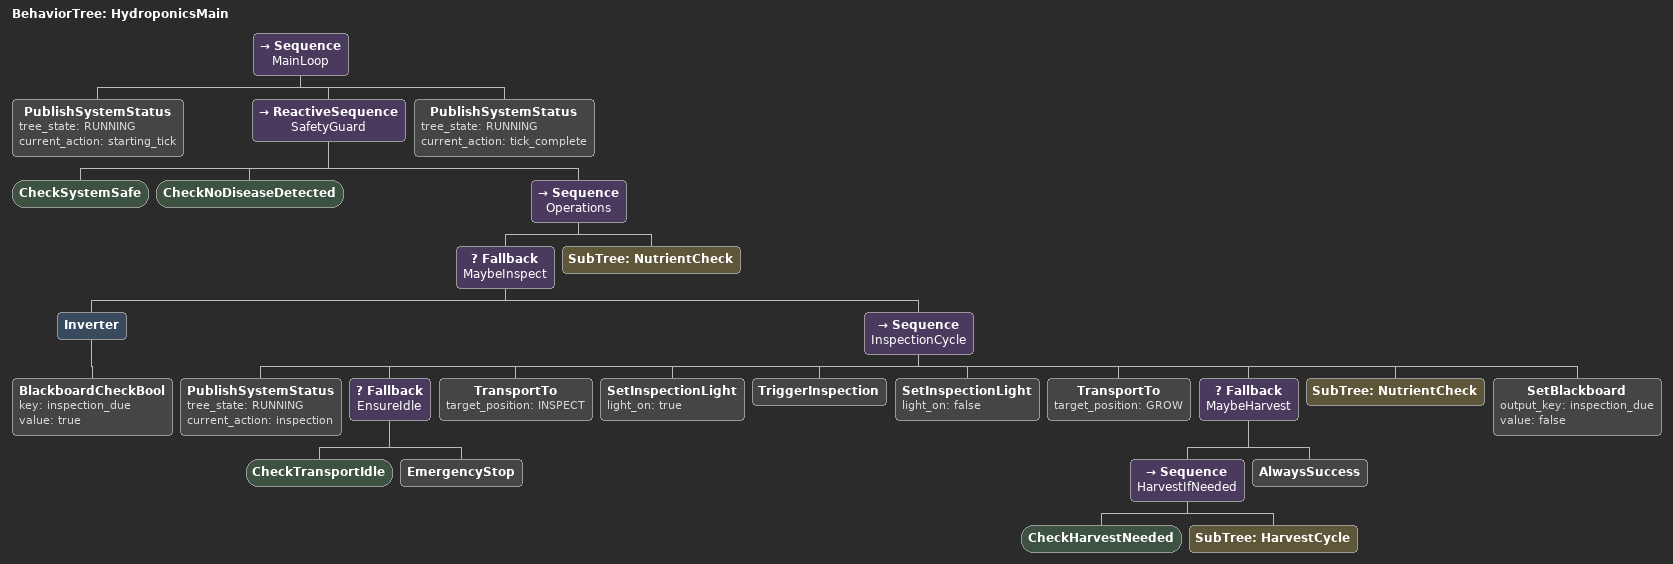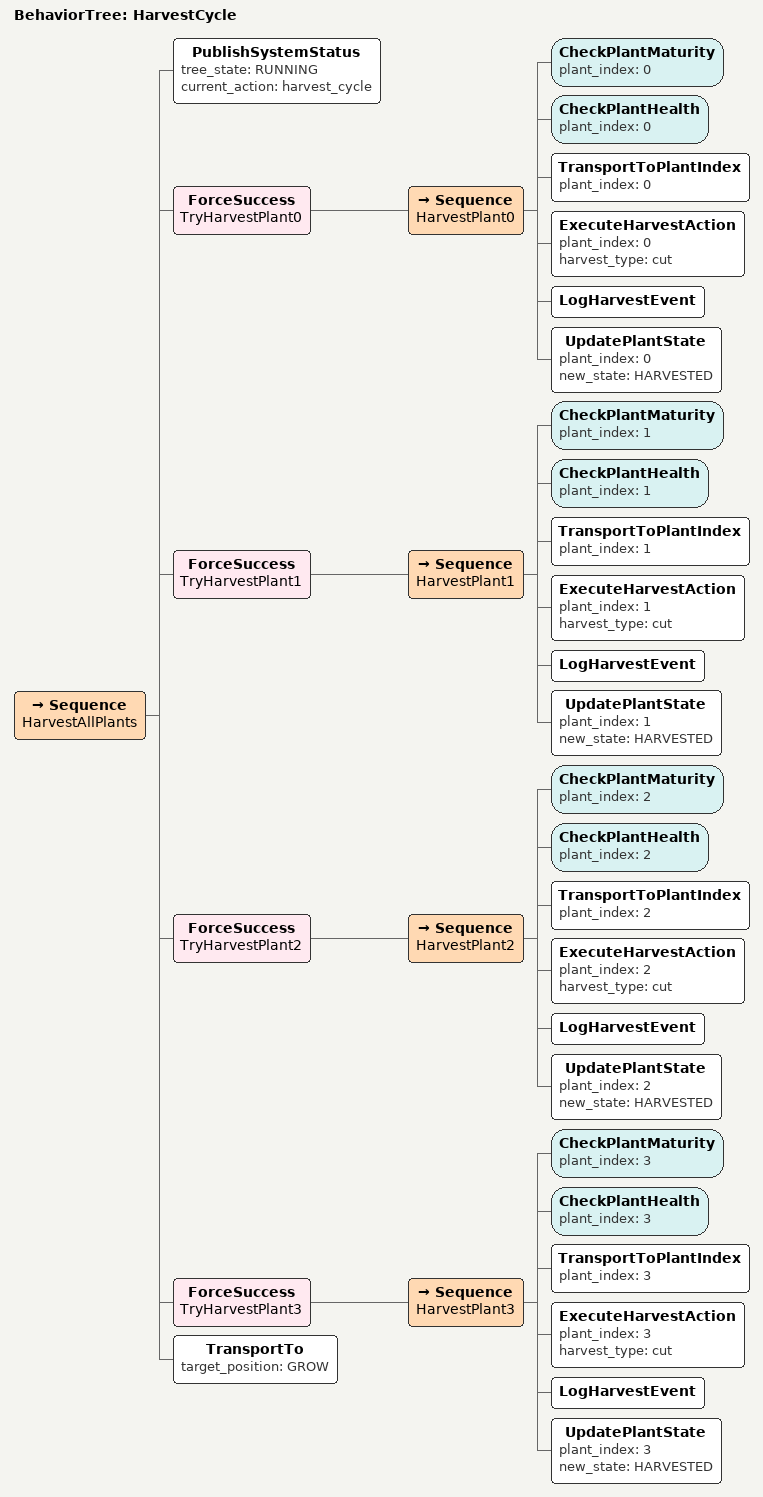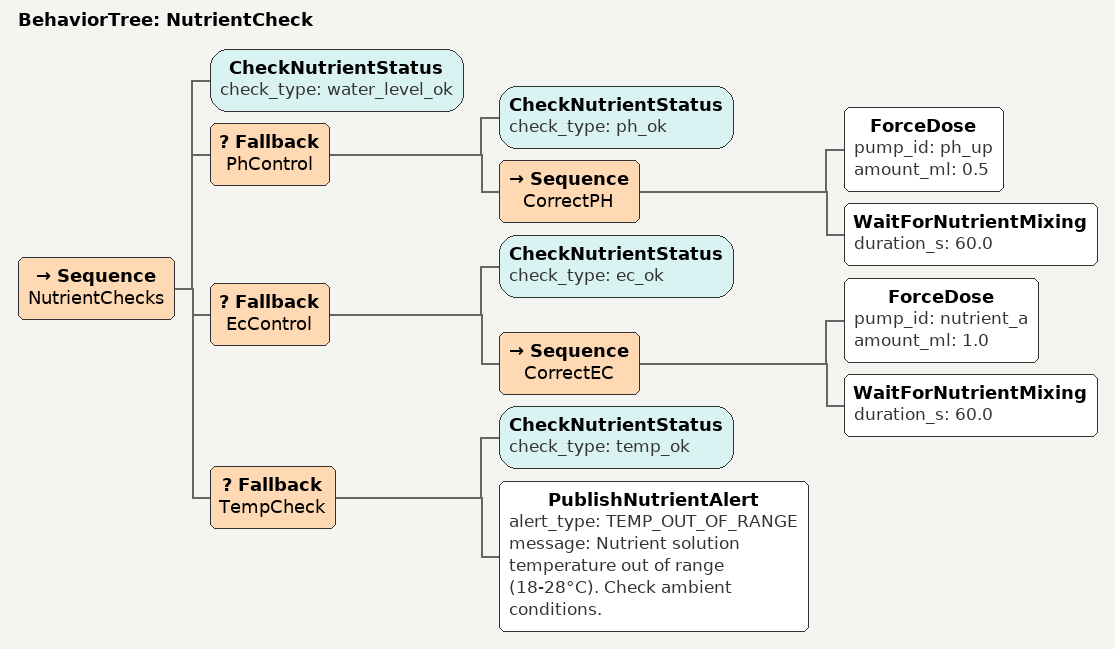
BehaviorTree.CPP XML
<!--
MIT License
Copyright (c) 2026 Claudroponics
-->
<?xml version="1.0" encoding="UTF-8"?>
<root BTCPP_format="4" main_tree_to_execute="HydroponicsMain">

  <!-- ================================================================
       MAIN TREE
       ================================================================ -->
  <BehaviorTree ID="HydroponicsMain">
    <Sequence name="MainLoop">

      <!-- Announce we are running -->
      <PublishSystemStatus tree_state="RUNNING" current_action="starting_tick"/>

      <!-- SAFETY GUARD — ReactiveSequence re-evaluates safety on every tick.
           Any FAILURE from the safety checks halts the rest of the tree. -->
      <ReactiveSequence name="SafetyGuard">
        <CheckSystemSafe/>
        <CheckNoDiseaseDetected/>

        <!-- MAIN OPERATIONS — only execute when safe -->
        <Sequence name="Operations">

          <!-- 1. INSPECTION CYCLE
               The bt_manager sets the blackboard key "inspection_due" to true
               every 48 h. We use a Fallback so the cycle is skipped when not due. -->
          <Fallback name="MaybeInspect">
            <!-- Skip inspection when not due (key absent or false) -->
            <Inverter>
              <BlackboardCheckBool key="inspection_due" value="true"/>
            </Inverter>
            <!-- Run full inspection sequence -->
            <Sequence name="InspectionCycle">
              <PublishSystemStatus tree_state="RUNNING" current_action="inspection"/>

              <!-- Ensure transport is idle before moving -->
              <Fallback name="EnsureIdle">
                <CheckTransportIdle/>
                <EmergencyStop/>
              </Fallback>

              <!-- Transport to inspection station -->
              <TransportTo target_position="INSPECT"/>

              <!-- Capture images under controlled lighting -->
              <SetInspectionLight light_on="true"/>
              <TriggerInspection/>
              <SetInspectionLight light_on="false"/>

              <!-- Return tray to grow channel -->
              <TransportTo target_position="GROW"/>

              <!-- Run harvest cycle if any plant is ready -->
              <Fallback name="MaybeHarvest">
                <Sequence name="HarvestIfNeeded">
                  <CheckHarvestNeeded/>
                  <SubTree ID="HarvestCycle"/>
                </Sequence>
                <AlwaysSuccess/>
              </Fallback>

              <!-- Always check nutrients after tray returns -->
              <SubTree ID="NutrientCheck"/>

              <!-- Clear the inspection_due flag -->
              <SetBlackboard output_key="inspection_due" value="false"/>
            </Sequence>
          </Fallback>

          <!-- 2. CONTINUOUS NUTRIENT MONITORING (runs every tick) -->
          <SubTree ID="NutrientCheck"/>

        </Sequence>
      </ReactiveSequence>

      <PublishSystemStatus tree_state="RUNNING" current_action="tick_complete"/>

    </Sequence>
  </BehaviorTree>

  <BehaviorTree ID="HarvestCycle">
    <Sequence name="HarvestAllPlants">
      <PublishSystemStatus tree_state="RUNNING" current_action="harvest_cycle"/>

      <!-- Plant 0 -->
      <ForceSuccess name="TryHarvestPlant0">
        <Sequence name="HarvestPlant0">
          <CheckPlantMaturity plant_index="0"/>
          <CheckPlantHealth   plant_index="0"/>
          <TransportToPlantIndex plant_index="0"/>
          <ExecuteHarvestAction  plant_index="0" harvest_type="cut"/>
          <LogHarvestEvent/>
          <UpdatePlantState plant_index="0" new_state="HARVESTED"/>
        </Sequence>
      </ForceSuccess>

      <!-- Plant 1 -->
      <ForceSuccess name="TryHarvestPlant1">
        <Sequence name="HarvestPlant1">
          <CheckPlantMaturity plant_index="1"/>
          <CheckPlantHealth   plant_index="1"/>
          <TransportToPlantIndex plant_index="1"/>
          <ExecuteHarvestAction  plant_index="1" harvest_type="cut"/>
          <LogHarvestEvent/>
          <UpdatePlantState plant_index="1" new_state="HARVESTED"/>
        </Sequence>
      </ForceSuccess>

      <!-- Plant 2 -->
      <ForceSuccess name="TryHarvestPlant2">
        <Sequence name="HarvestPlant2">
          <CheckPlantMaturity plant_index="2"/>
          <CheckPlantHealth   plant_index="2"/>
          <TransportToPlantIndex plant_index="2"/>
          <ExecuteHarvestAction  plant_index="2" harvest_type="cut"/>
          <LogHarvestEvent/>
          <UpdatePlantState plant_index="2" new_state="HARVESTED"/>
        </Sequence>
      </ForceSuccess>

      <!-- Plant 3 -->
      <ForceSuccess name="TryHarvestPlant3">
        <Sequence name="HarvestPlant3">
          <CheckPlantMaturity plant_index="3"/>
          <CheckPlantHealth   plant_index="3"/>
          <TransportToPlantIndex plant_index="3"/>
          <ExecuteHarvestAction  plant_index="3" harvest_type="cut"/>
          <LogHarvestEvent/>
          <UpdatePlantState plant_index="3" new_state="HARVESTED"/>
        </Sequence>
      </ForceSuccess>

      <!-- Return tray to grow channel after harvest session -->
      <TransportTo target_position="GROW"/>

    </Sequence>
  </BehaviorTree>

  <BehaviorTree ID="NutrientCheck">
    <Sequence name="NutrientChecks">

      <!-- Water level is a hard stop — no dosing without water -->
      <CheckNutrientStatus check_type="water_level_ok"/>

      <!-- pH correction: if outside tolerance, dose and wait -->
      <Fallback name="PhControl">
        <CheckNutrientStatus check_type="ph_ok"/>
        <Sequence name="CorrectPH">
          <ForceDose pump_id="ph_up" amount_ml="0.5"/>
          <WaitForNutrientMixing duration_s="60.0"/>
        </Sequence>
      </Fallback>

      <!-- EC correction: dose nutrient A (1:1 A/B ratio by default) -->
      <Fallback name="EcControl">
        <CheckNutrientStatus check_type="ec_ok"/>
        <Sequence name="CorrectEC">
          <ForceDose pump_id="nutrient_a" amount_ml="1.0"/>
          <WaitForNutrientMixing duration_s="60.0"/>
        </Sequence>
      </Fallback>

      <!-- Temperature: alert only (no active cooling in prototype) -->
      <Fallback name="TempCheck">
        <CheckNutrientStatus check_type="temp_ok"/>
        <PublishNutrientAlert
          alert_type="TEMP_OUT_OF_RANGE"
          message="Nutrient solution temperature out of range (18-28°C). Check ambient conditions."/>
      </Fallback>

    </Sequence>
  </BehaviorTree>

</root>
